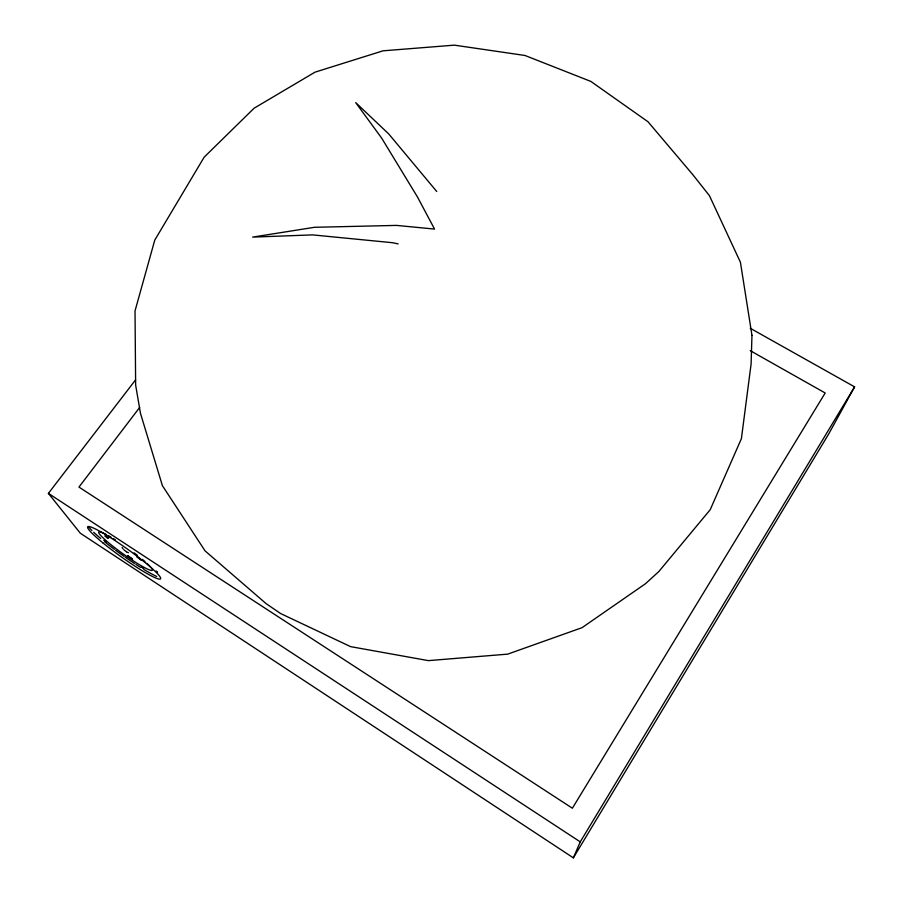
<?xml version="1.0" encoding="UTF-8"?>
<svg xmlns="http://www.w3.org/2000/svg" width="903" height="903" viewBox="0 0 903 903"><rect width="100%" height="100%" fill="white"/><g stroke="black" fill="none" stroke-linecap="round" stroke-linejoin="round"><path stroke-width="1.35" d="M135.585 379.847L48.401 493.377L80.299 533.21L573.36 857.85L580.245 841.867L854.599 386.856L750.167 328.229M854.599 386.856L828.819 433.779L573.36 857.85M139.66 407.456L78.967 487.078L572.378 808.219L825.184 392.986L750.28 350.68M398.155 243.912L392.681 242.726L312.63 234.893L252.659 237.105L314.458 227.296L396.507 225.4L434.546 229.08L417.434 196.91L381.653 138.103L355.703 102.615L388.651 133.858L436.736 191.492M128.463 552.76L126.725 551.97M156.795 571.531L156.117 571.147L156.614 571.757M126.409 551.789L123.846 549.746M48.401 493.377L580.245 841.867M157.506 572.389L156.896 571.971M123.056 548.843L122.063 547.444M146.85 563.291A32.858 3.668 35.5 0 1 142.809 566.644A32.858 3.668 35.5 0 1 105.775 540.344A32.858 3.668 35.5 0 1 106.543 534.666M108.665 535.829A32.858 3.668 35.5 0 1 110.979 537.172M113.225 538.527A32.858 3.668 35.5 0 1 115.403 539.87M134.062 552.828A32.858 3.668 35.5 0 1 137.38 555.368M142.381 559.397A32.858 3.668 35.5 0 1 144.999 561.632M156.704 576.464A46.493 5.192 35.5 0 1 143.746 569.353M140.473 567.332A46.493 5.192 35.5 0 1 135.89 564.398M134.728 563.63A46.493 5.192 35.5 0 1 125.133 557.117M124.061 556.361A46.493 5.192 35.5 0 1 115.561 550.198M114.41 549.329A46.493 5.192 35.5 0 1 104.556 541.676M100.673 538.459A46.493 5.192 35.5 0 1 93.72 532.262M91.914 530.49A46.493 5.192 35.5 0 1 88.991 527.217M751.962 335.34L751.104 363.943L741.408 438.644L710.21 509.71L658.84 571.52L645.532 583.677L582.04 627.675L507.689 654.133L428.394 660.635L350.601 646.638L280.573 613.521L266.092 603.61L205.049 550.864L162.405 485.656L140.473 413.326L135.642 385.107L135.021 310.925L154.774 240.096L204.157 157.178L254.115 108.202L314.989 72.172L383.053 50.816L454.378 45.15L524.97 55.478L590.833 81.405L648.004 121.758L692.77 174.618L709.419 195.646L740.415 262.231L751.962 335.34M141.455 566.813L143.701 568.438L141.545 566.824M105.098 535.953L107.322 538.03L108.563 538.12L105.098 535.953M104.127 540.276L106.34 541.913L104.127 540.276M141.511 560.21L137.03 556.801L141.511 560.21M132.527 559.149L127.718 555.751L132.527 559.149M102.829 542.827A44.766 4.944 35.5 0 0 160.542 578.857A44.766 4.944 35.5 0 0 109.049 536.743A44.766 4.944 35.5 0 0 102.829 542.827"/></g></svg>
